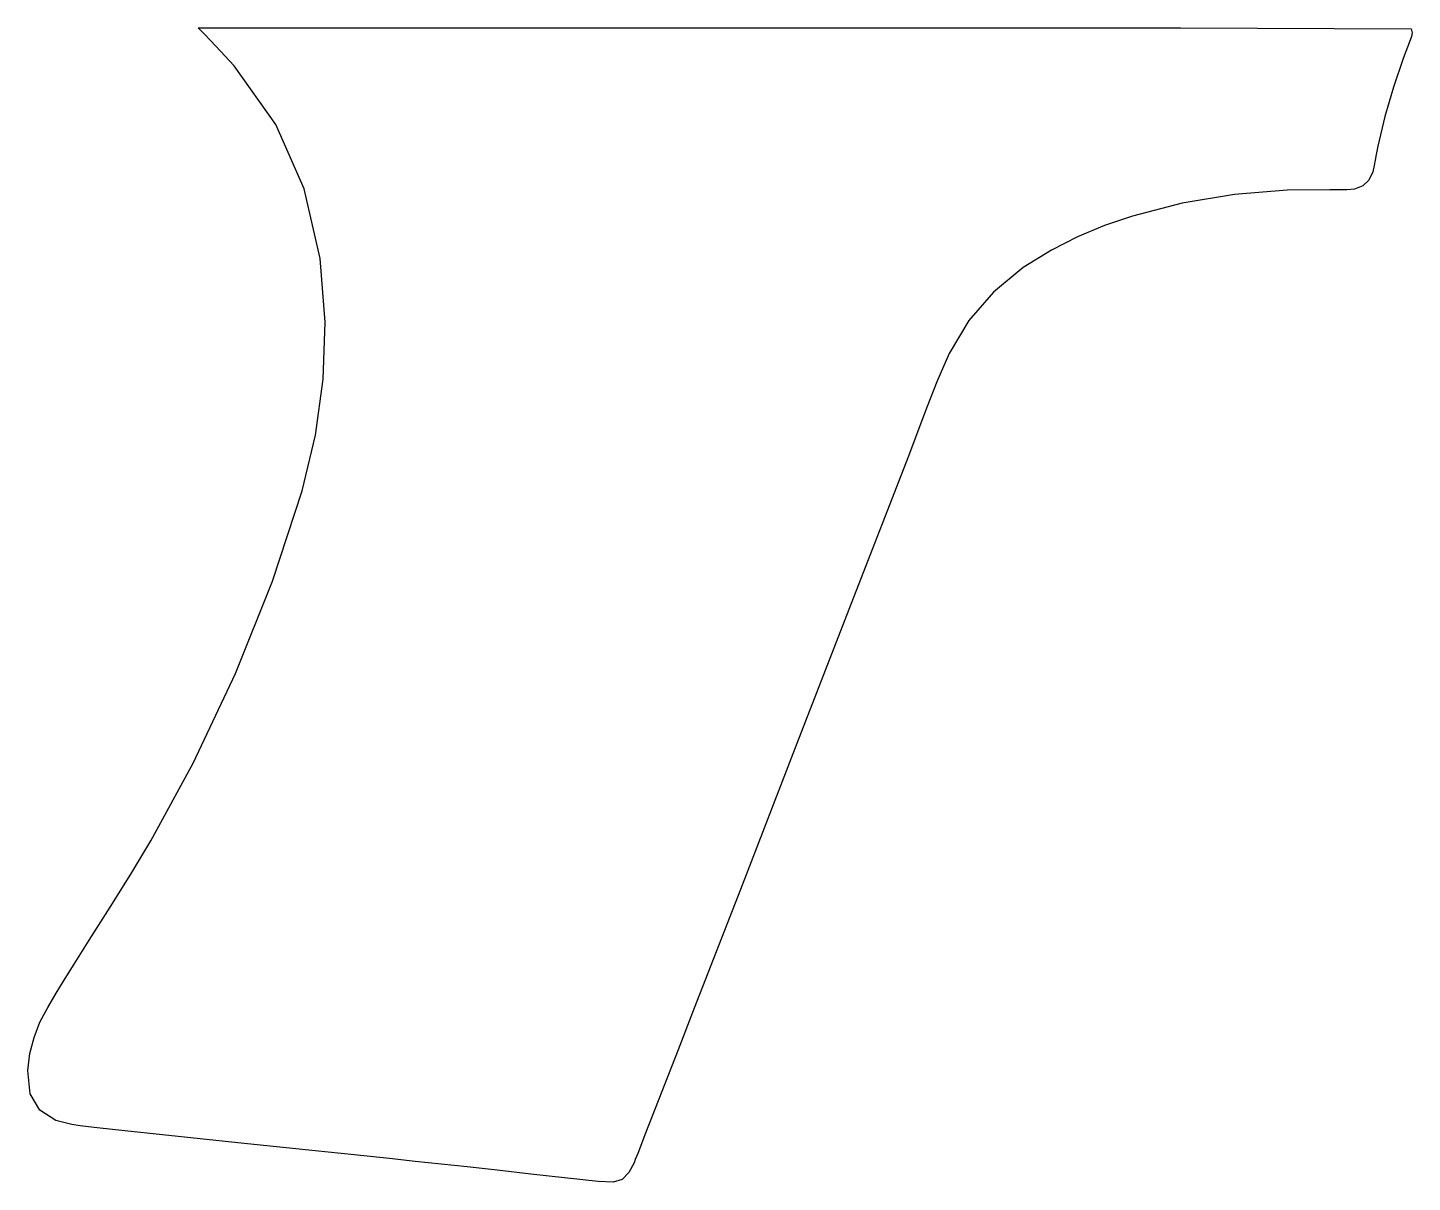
# Model space of a CAD drawing. Header units: millimetres. Extents: x 0 to 20.1, y 0 to 16.8.
import ezdxf

# ---------------------------------------------------------------- set-up
doc = ezdxf.new("R2010")
doc.units = ezdxf.units.MM

msp = doc.modelspace()

# ---------------------------------------------------------------- linework, layer by layer
msp.add_lwpolyline([(2.48, 16.787), (7.258, 16.787), (12.02, 16.787), (16.772, 16.787), (20.126, 16.77), (20.142, 16.713), (20.132, 16.66), (20.11, 16.608), (20.01, 16.341), (19.867, 15.921), (19.741, 15.496), (19.639, 15.064), (19.616, 14.944), (19.603, 14.863), (19.589, 14.782), (19.567, 14.69), (19.51, 14.569), (19.423, 14.486), (19.303, 14.44), (19.189, 14.429), (19.107, 14.428), (19.025, 14.43), (18.943, 14.432), (18.322, 14.423), (17.554, 14.36), (16.795, 14.235), (16.07, 14.048), (15.665, 13.91), (15.273, 13.746), (14.893, 13.553), (14.483, 13.299), (14.052, 12.944), (13.69, 12.529), (13.403, 12.051), (13.227, 11.639), (13.087, 11.28), (12.95, 10.919), (12.812, 10.558), (12.014, 8.502), (11.191, 6.38), (10.368, 4.258), (9.697, 2.53), (9.461, 1.925), (9.225, 1.32), (8.989, 0.716), (8.874, 0.421), (8.856, 0.375), (8.839, 0.329), (8.82, 0.284), (8.746, 0.141), (8.648, 0.042), (8.519, 0), (8.299, 0.01), (7.809, 0.065), (7.32, 0.12), (6.83, 0.175), (6.391, 0.224), (6.015, 0.264), (5.639, 0.304), (5.263, 0.344), (4.748, 0.398), (4.184, 0.458), (3.62, 0.517), (3.057, 0.576), (2.51, 0.634), (1.962, 0.691), (1.415, 0.749), (1.009, 0.792), (0.886, 0.805), (0.764, 0.82), (0.642, 0.838), (0.409, 0.899), (0.175, 1.047), (0.034, 1.285), (0, 1.626), (0.032, 1.875), (0.092, 2.105), (0.179, 2.327), (0.291, 2.54), (0.415, 2.752), (0.544, 2.963), (0.674, 3.172), (0.893, 3.522), (1.198, 4), (1.5, 4.48), (1.793, 4.965), (2.408, 6.093), (3.025, 7.399), (3.56, 8.74), (3.992, 10.052), (4.186, 10.861), (4.3, 11.679), (4.329, 12.507), (4.257, 13.434), (4.022, 14.446), (3.61, 15.381), (3.005, 16.233), (2.735, 16.521), (2.658, 16.601), (2.575, 16.688)], close=True)

doc.saveas('drawing.dxf')
